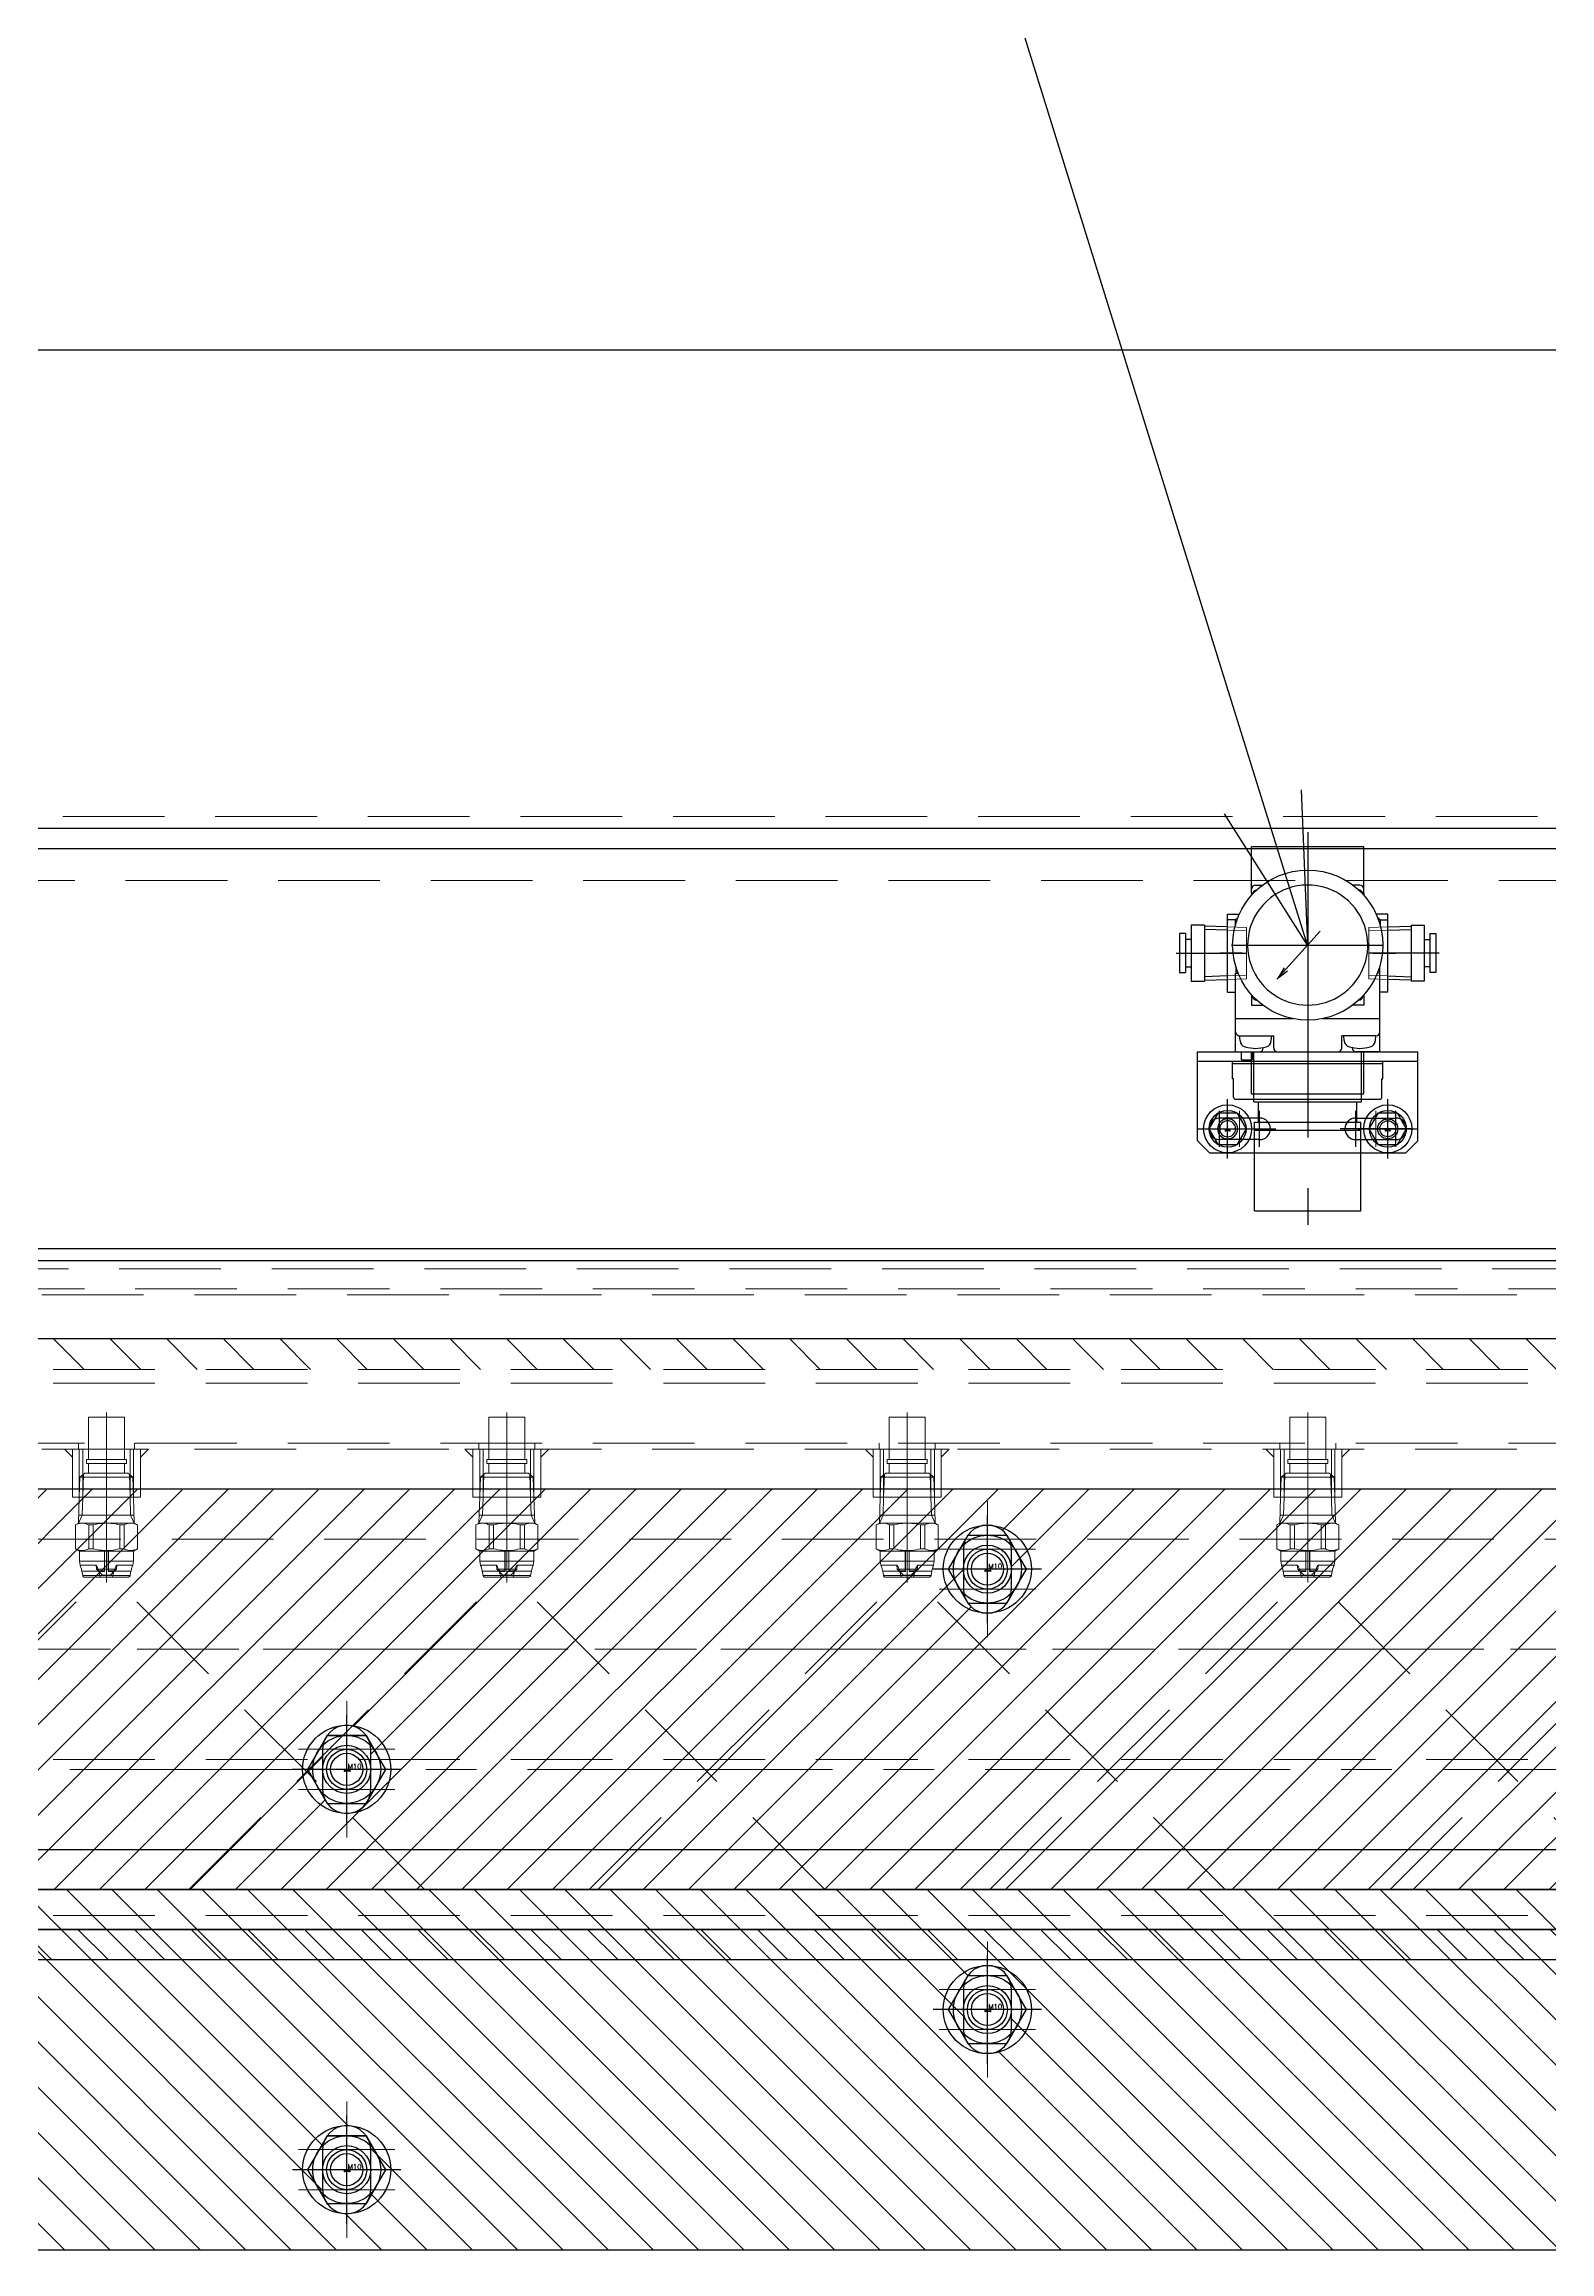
# Model space of a CAD drawing. Header units: millimetres. Extents: x -8731 to 85711, y -14522 to 31379.
# Drawn here: x 74987 to 75363, y 1697 to 2249 of the extents above; entities that cross this region are included whole.
import ezdxf
from ezdxf import colors
from ezdxf.entities.mleader import LeaderData, LeaderLine
from ezdxf.enums import TextEntityAlignment as Align
from ezdxf.math import Vec2, Vec3

# ---------------------------------------------------------------- set-up
doc = ezdxf.new("R2010")
doc.units = ezdxf.units.MM
doc.header["$LTSCALE"] = 4
doc.header["$PDMODE"] = 99
doc.header["$PDSIZE"] = 1
for name, pattern in [('CENTER2', [28.575, 19.05, -3.175, 3.175, -3.175]), ('HIDDEN', [9.525, 6.35, -3.175]), ('PHANTOM2', [31.75, 15.875, -3.175, 3.175, -3.175, 3.175, -3.175])]:
    doc.linetypes.add(name, pattern=pattern)
for name, color, linetype, lineweight in [('04_HIDDEN', 2, 'HIDDEN', 13), ('05_CENTER', 4, 'CENTER2', 13), ('06_PHANTOM', 2, 'PHANTOM2', 13), ('08_DIM', 3, 'Continuous', 13)]:
    doc.layers.add(name, color=color, linetype=linetype, lineweight=lineweight)
doc.layers.add('10_DRAFT', color=8, linetype='Continuous', lineweight=0, plot=False)
doc.styles.add('KSS_TXT', font='txt.shx', dxfattribs={"bigfont": 'extfont2.shx'})
doc.styles.add('KSS_TXT_L', font='txt.shx', dxfattribs={"height": 9, "bigfont": 'extfont2.shx'})
doc.styles.get("Standard").update_dxf_attribs({"font": 'txt.shx', "bigfont": 'extfont2.shx'})
doc.dimstyles.new('KSS_DIM', dxfattribs={"dimscale": 3, "dimtxt": 3, "dimasz": 2.5, "dimexe": 1.25, "dimexo": 0.625, "dimtad": 1, "dimdsep": 46, "dimtxsty": 'KSS_TXT', "dimblk": 'OPEN30', "dimcen": 0, "dimazin": 2, "dimtfac": 0.75, "dimtmove": 0, "dimatfit": 3, "dimldrblk": 'OPEN30', "dimfxl": 1, "dimtolj": 1, "dimarcsym": 0})
pattern_1 = [(45, (-37378.324, 1191.48), (-7.0710678, 7.0710678), [])]

# ---------------------------------------------------------------- blocks, each defined once
blk = doc.blocks.new('AM_BALLOON1')
at = {"transparency": 16777216}
blk.add_circle((0, 0), 5, dxfattribs=at)
blk.add_attdef('B_NUMBER', text='', height=3, dxfattribs=at).set_placement((0, 0), align=Align.MIDDLE_CENTER)
blk = doc.blocks.new('_OPEN')
at = {"color": 0, "linetype": 'ByBlock'}
for p, q in [((-1, 0.167), (0, 0)), ((0, 0), (-1, -0.167)), ((0, 0), (-1, 0))]:
    blk.add_line(p, q, dxfattribs=at)
blk = doc.blocks.new('A$C64445076_1_1_1')
at = {"color": 0}
for p, q in [((0, 3.12), (0, 25.2)), ((0, 25.2), (55, 25.2)), ((0, 22.9), (55, 22.9)), ((55, 3.12), (55, 25.2)), ((15.5, 8.7), (5.5, 8.7)), ((39.5, 8.7), (49.5, 8.7)), ((2.91, 0.09), (0.09, 2.91)), ((15.5, 3.3), (5.5, 3.3)), ((39.5, 3.3), (49.5, 3.3)), ((52.09, 0.09), (54.91, 2.91)), ((3.12, 0), (51.88, 0))]:
    blk.add_line(p, q, dxfattribs=at)
at = {"color": 0, "linetype": 'HIDDEN'}
for p, q in [((13.5, 22.9), (13.5, 25.2)), ((41.5, 22.9), (41.5, 25.2))]:
    blk.add_line(p, q, dxfattribs=at)
at = {"color": 0, "linetype": 'CENTER2'}
for p, q in [((1.5, 6), (19.5, 6)), ((5.5, 1.5), (5.5, 10.5)), ((15.5, 1.5), (15.5, 10.5)), ((53.4, 6), (35.6, 6)), ((39.5, 1.5), (39.5, 10.5)), ((49.5, 1.5), (49.5, 10.5))]:
    blk.add_line(p, q, dxfattribs=at)
at = {"color": 0}
for centre, radius, start, end in [((5.5, 6), 2.7, 90, 270.0001), ((15.5, 6), 2.7, 0, 90), ((15.5, 6), 2.7, 270, 0), ((39.5, 6), 2.7, 90, 180), ((39.5, 6), 2.7, 180, 270), ((49.5, 6), 2.7, 270, 90), ((0.3, 3.12), 0.3, 180.0013, 225.0009), ((3.12, 0.3), 0.3, 224.999, 269.9988), ((51.88, 0.3), 0.3, 269.9997, 314.9999), ((54.7, 3.12), 0.3, 314.9998, 359.9997)]:
    blk.add_arc(centre, radius, start, end, dxfattribs=at)
at = {"layer": '10_DRAFT', "linetype": 'CENTER2'}
for p, q in [((27.5, 22.9), (27.5, 25.2)), ((10.5, 1.5), (10.5, 10.5)), ((44.5, 1.5), (44.5, 10.5))]:
    blk.add_line(p, q, dxfattribs=at)
blk = doc.blocks.new('A$C13F35EBC_1_1_1')
at = {"color": 0}
for p, q in [((0, 9.5), (37.5, 9.5)), ((0, 5.08), (0, 9.5)), ((0, 8.9), (37.5, 8.9)), ((37.5, 5.08), (37.5, 9.5)), ((0.21, 5.08), (0, 5.08)), ((0.21, 0.5), (0.21, 5.08)), ((37.29, 5.08), (37.5, 5.08)), ((37.29, 0.5), (37.29, 5.08)), ((0.76, 0), (36.79, 0))]:
    blk.add_line(p, q, dxfattribs=at)
for centre, start, end in [((0.71, 0.5), 180, 269.9999), ((36.79, 0.5), 270, 0)]:
    blk.add_arc(centre, 0.5, start, end, dxfattribs=at)
at = {"layer": '10_DRAFT', "linetype": 'CENTER2'}
blk.add_line((18.75, 0), (18.75, 9.5), dxfattribs=at)
blk = doc.blocks.new('KQ2H06-02Sb_1_1_1')
at = {"color": 0}
for p, q in [((4.85, 12), (-4.85, 12)), ((-4.85, 12), (-4.85, 10.5)), ((4.85, 10.5), (4.85, 12)), ((-7, 9.1), (-7, 5.8)), ((7, 9.1), (-7, 9.1)), ((7, 5.8), (-7, 5.8)), ((-6.76, 5.8), (-6.58, 0)), ((-5.72, 0), (-5.9, 5.8)), ((4.85, 10.5), (-4.85, 10.5)), ((-3.4, 10.5), (-3.4, 9.1)), ((3.4, 9.1), (3.4, 10.5)), ((5.72, 0), (5.9, 5.8)), ((6.58, 0), (6.76, 5.8)), ((7, 5.8), (7, 9.1))]:
    blk.add_line(p, q, dxfattribs=at)
at = {"color": 0, "linetype": 'CENTER2'}
blk.add_line((0, 12.83), (0, -4.7), dxfattribs=at)
at = {"layer": '10_DRAFT'}
for p, q in [((-6.58, 0), (6.58, 0)), ((-5.58, -4.7), (-5.72, 0)), ((5.58, -4.7), (5.72, 0)), ((6.43, -4.7), (6.58, 0)), ((-6.58, 0), (-6.43, -4.7)), ((6.43, -4.7), (-6.43, -4.7))]:
    blk.add_line(p, q, dxfattribs=at)
blk = doc.blocks.new('AR20K-02BG-Bb_1_1_1')
at = {"color": 0}
for p, q in [((14, 51.2), (-14, 51.2)), ((-14, 39.7), (-14, 51.2)), ((14, 39.7), (14, 51.2)), ((-14, 39.7), (-14, 39.17)), ((-13, 41.7), (-11.25, 41.7)), ((13, 41.7), (11.25, 41.7)), ((14, 39.7), (14, 39.17)), ((-20, 34.45), (-17.07, 34.45)), ((-20, 14.95), (-20, 34.45)), ((-17.39, 33.71), (-18.09, 33.01)), ((20, 34.45), (17.07, 34.45)), ((17.39, 33.71), (18.09, 33.01)), ((20, 14.95), (20, 34.45)), ((-18.09, 33.01), (-20, 33.01)), ((-18.09, 33.01), (-18.08, 31.67)), ((-7.7, 18.16), (3.13, 30.17)), ((-7.7, 18.16), (3.13, 30.17)), ((18.09, 33.01), (18.08, 31.67)), ((18.09, 33.01), (20, 33.01)), ((-18, 19.7), (-17.39, 19.7)), ((-18, 0), (-18, 19.7)), ((-17.96, 21.32), (-17.94, 19.7)), ((18, 19.7), (17.39, 19.7)), ((17.96, 21.33), (17.95, 19.7)), ((18, 0), (18, 19.7)), ((-20, 14.95), (-18, 14.95)), ((-14, 14.23), (-14, 11.7)), ((-14, 11.7), (-11.25, 11.7)), ((14, 11.7), (11.25, 11.7)), ((14, 14.23), (14, 11.7)), ((20, 14.95), (18, 14.95)), ((-3.61, 8.3), (-18, 8.3)), ((18, 8.3), (3.61, 8.3)), ((-18, 0), (-12.12, 0)), ((-17, 4), (-8.5, 4)), ((-16.9, 2.84), (-17, 4)), ((-16.5, -2), (-16.5, 0)), ((-13.86, 0), (-13.86, -2)), ((-13.46, -10.5), (-13.46, 0)), ((-11.12, 1.09), (-11.12, 1)), ((-9.1, 2.84), (-9, 4)), ((-8.5, 1), (-8.5, 4)), ((-7.5, 0), (7.5, 0)), ((8.5, 1), (8.5, 4)), ((17, 4), (8.5, 4)), ((9.1, 2.84), (9, 4)), ((11.12, 1.21), (11.12, 1)), ((18, 0), (12.12, 0)), ((13.46, -10.5), (13.46, 0)), ((14, -10.5), (14, 0)), ((16.9, 2.84), (17, 4)), ((-16.5, -2), (-13.86, -2)), ((-14, -10.5), (-14, -2)), ((-14, -10.5), (14, -10.5)), ((-13.46, -12.5), (-13.46, -10.5)), ((13.46, -12.5), (13.46, -10.5)), ((-13.46, -12.5), (13.46, -12.5)), ((-12.25, -17.5), (-12.25, -12.5)), ((12.25, -17.5), (12.25, -12.5)), ((-13.25, -17.5), (13.25, -17.5)), ((-13.25, -39.7), (-13.25, -17.5)), ((-13.25, -19.5), (13.25, -19.5)), ((13.25, -39.7), (13.25, -17.5)), ((-13.25, -39.7), (13.25, -39.7))]:
    blk.add_line(p, q, dxfattribs=at)
at = {"color": 0, "linetype": 'CENTER2'}
for p, q in [((0, 54.87), (0, -43.19)), ((-16.27, 24.7), (-21.92, 24.7)), ((-19.03, 26.7), (18.93, 26.7)), ((16.27, 24.7), (21.92, 24.7))]:
    blk.add_line(p, q, dxfattribs=at)
at = {"color": 0}
blk.add_lwpolyline([(-5.91, 21.01), (-7.36, 18.53), (-5.04, 20.23)], dxfattribs=at)
blk.add_circle((0, 26.7), 18.75, dxfattribs=at)
for centre, radius, start, end in [((0, 26.7), 15, 0, 228.0796), ((-13, 40.7), 1, 90, 180), ((-12.75, 39.45), 1, 90, 180), ((12.75, 39.45), 1, 359.8597, 90), ((13, 40.7), 1, 0, 90), ((0, 26.7), 15, 311.9201, 360), ((-12.75, 13.95), 1, 180, 270), ((0, 26.7), 15, 228.0795, 235.0795), ((0, 26.7), 15, 235.0795, 304.9206), ((0, 26.7), 15, 304.9206, 311.9201), ((12.75, 13.95), 1, 270, 0), ((-17, 5), 1, 180, 270), ((-15.11, 2.99), 1.8, 185, 254.1191), ((-13, 10.4), 9.5, 254.1191, 270), ((-13, 10.4), 9.5, 270, 285.8809), ((-12.12, 1), 1, 270, 0), ((-10.89, 2.99), 1.8, 285.8809, 355), ((-7.5, 1), 1, 180, 270), ((7.5, 1), 1, 270, 0), ((10.89, 2.99), 1.8, 185, 254.1191), ((13, 10.4), 9.5, 254.1191, 270), ((12.12, 1), 1, 180, 270), ((13, 10.4), 9.5, 270, 285.8809), ((15.11, 2.99), 1.8, 285.8809, 355), ((17, 5), 1, 270, 0)]:
    blk.add_arc(centre, radius, start, end, dxfattribs=at)
at = {"color": 0, "rotation": 90}
blk.add_blockref('KQ2H06-02Sb_1_1_1', (-20, 24.7), dxfattribs=at)
at = {"color": 0, "xscale": -1, "rotation": 270}
blk.add_blockref('KQ2H06-02Sb_1_1_1', (20, 24.7), dxfattribs=at)
at = {"color": 0}
for name, p in [('A$C64445076_1_1_1', (-27.5, -25.2)), ('A$C13F35EBC_1_1_1', (-18.75, -11.8))]:
    blk.add_blockref(name, p, dxfattribs=at)
blk = doc.blocks.new('A$C6C943B69_1_1_1')
at = {"color": 0, "linetype": 'CENTER2'}
for p, q in [((0, -7.44), (0, 7.44)), ((-7.44, 0), (7.44, 0))]:
    blk.add_line(p, q, dxfattribs=at)
at = {"color": 0}
for p, q in [((-4.62, 0), (-2.31, 4)), ((-2.31, 4), (2.31, 4)), ((2.31, 4), (4.62, 0)), ((-2.31, -4), (-4.62, 0)), ((2.31, -4), (-2.31, -4)), ((4.62, 0), (2.31, -4))]:
    blk.add_line(p, q, dxfattribs=at)
for radius in [6, 4.6]:
    blk.add_circle((0, 0), radius, dxfattribs=at)
at = {"layer": '10_DRAFT', "style": 'KSS_TXT_L'}
blk.add_text('BT-M5', height=0.3, dxfattribs=at).set_placement((-0.7, -0.56))
blk = doc.blocks.new('A$C381A3D78_1_1_1')
at = {"color": 4}
blk.add_blockref('AR20K-02BG-Bb_1_1_1', (-20, 19.2), dxfattribs=at)
for p in [(-40, 0), (0, 0)]:
    blk.add_blockref('A$C6C943B69_1_1_1', p)
blk = doc.blocks.new('M5tz_1_1_1')
at = {"color": 0}
for radius in [2.5, 2.5, 2]:
    blk.add_circle((0, 0), radius, dxfattribs=at)
blk.add_circle((0, 0), 2)
at = {"layer": '05_CENTER'}
for p, q in [((5.06, 0), (-5.06, 0)), ((0, -5.06), (0, 5.06))]:
    blk.add_line(p, q, dxfattribs=at)
blk = doc.blocks.new('A$C07C31A19_1_1_1')
at = {"color": 0}
blk.add_lwpolyline([(-1000, 950), (1000, 950), (1000, 850), (-1000, 850)], close=True, dxfattribs=at)
at = {"layer": '04_HIDDEN'}
blk.add_line((-1000, 942), (1000, 942), dxfattribs=at)
at = {"xscale": -1}
blk.add_blockref('M5tz_1_1_1', (-420, 880), dxfattribs=at)
blk.add_blockref('M5tz_1_1_1', (-380, 880))
blk = doc.blocks.new('_Open30')
at = {"color": 0, "linetype": 'ByBlock', "lineweight": -2}
for p, q in [((-1, 0.268), (0, 0)), ((0, 0), (-1, -0.268)), ((0, 0), (-1, 0))]:
    blk.add_line(p, q, dxfattribs=at)
blk = doc.blocks.new('*D4655')
at = {"layer": '08_DIM', "color": 0, "lineweight": -2, "transparency": 16777216}
for p, q in [((74752.86, 1934.57), (74752.86, 2191.06)), ((76652.86, 1934.57), (76652.86, 2191.06)), ((74790.36, 2172.31), (76615.36, 2172.31))]:
    blk.add_line(p, q, dxfattribs=at)
at = {"layer": 'Defpoints', "color": 0, "transparency": 16777216}
for p in [(76652.86, 2172.31), (74752.86, 1925.19), (76652.86, 1925.19)]:
    blk.add_point(p, dxfattribs=at)
at = {"layer": '08_DIM', "color": 0, "lineweight": -2, "transparency": 16777216, "xscale": 37.5, "yscale": 37.5, "zscale": 37.5, "rotation": 180}
blk.add_blockref('_Open30', (74752.86, 2172.31), dxfattribs=at)
at = {"layer": '08_DIM', "color": 0, "lineweight": -2, "transparency": 16777216, "xscale": 37.5, "yscale": 37.5, "zscale": 37.5}
blk.add_blockref('_Open30', (76652.86, 2172.31), dxfattribs=at)
at = {"layer": '08_DIM', "color": 0, "transparency": 16777216, "char_height": 45, "attachment_point": 5, "style": 'KSS_TXT'}
for s, insert in [('\\A1;1900', (76120.91, 2204.18)), ('\\A1;(濾布幅)', (76120.91, 2140.43))]:
    blk.add_mtext(s, dxfattribs=dict(at, insert=insert))
blk = doc.blocks.new('A$C10D23A00_1_1_1')
at = {"color": 0}
for points in [[(-959, 30), (959, 30)], [(959, -30), (-959, -30)]]:
    blk.add_lwpolyline(points, dxfattribs=at)
at = {"layer": '05_CENTER'}
blk.add_line((1081.54, 0), (-1081.54, 0), dxfattribs=at)
blk = doc.blocks.new('A$C398827A2_1_1_1')
blk.add_blockref('A$C10D23A00_1_1_1', (1050, -60.5))
blk = doc.blocks.new('A$C762A3C0D_1_1')
blk.add_blockref('A$C398827A2_1_1_1', (0, -69.5))
blk = doc.blocks.new('A$C7E840582_1_1_1')
h = blk.add_hatch()
h.set_pattern_fill('_USER', color=3, scale=10, angle=45, pattern_type=0)
h.set_pattern_definition(pattern_1)
h.paths.add_polyline_path([(980, 69.9), (979, 69.9), (979, 77.5), (980, 76.5)])
h.paths.add_polyline_path([(979, 69.9), (-980, 69.9), (-980, 76.5), (-979, 77.5), (979, 77.5)])
h = blk.add_hatch()
h.set_pattern_fill('_USER', color=3, scale=10, angle=45, pattern_type=0)
h.set_pattern_definition(pattern_1)
h.paths.add_polyline_path([(979, -77.5), (980, -76.5), (980, -69.9), (979, -69.9)])
h.paths.add_polyline_path([(979, -69.9), (-980, -69.9), (-980, -76.5), (-979, -77.5), (979, -77.5)])
at = {"color": 0}
blk.add_lwpolyline([(-979, 77.5), (979, 77.5), (980, 76.5), (980, -76.5), (979, -77.5), (-979, -77.5), (-980, -76.5), (-980, 76.5)], close=True, dxfattribs=at)
at = {"layer": '04_HIDDEN'}
for p, q in [((-980, 69.9), (980, 69.9)), ((-980, 66.5), (980, 66.5)), ((-980, -66.5), (980, -66.5)), ((-980, -69.9), (980, -69.9))]:
    blk.add_line(p, q, dxfattribs=at)
for points in [[(-980, 27.5), (980, 27.5)], [(980, -27.5), (-980, -27.5)]]:
    blk.add_lwpolyline(points, dxfattribs=at)
at = {"layer": '05_CENTER'}
blk.add_line((-1232.35, 0), (1092.61, 0), dxfattribs=at)
blk = doc.blocks.new('A$C141724F6_1_1')
at = {"xscale": -1, "rotation": 180}
blk.add_blockref('A$C7E840582_1_1_1', (1050, -73), dxfattribs=at)
blk = doc.blocks.new('A$C28002627_1_1_1')
at = {"color": 0, "linetype": 'CENTER2'}
for p, q in [((0, -11.18), (0, 11.18)), ((-11.18, 0), (11.18, 0))]:
    blk.add_line(p, q, dxfattribs=at)
at = {"color": 0}
for p, q in [((-9.81, 0), (-4.91, 8.5)), ((-4.91, 8.5), (4.91, 8.5)), ((4.91, 8.5), (9.81, 0)), ((-4.91, -8.5), (-9.81, 0)), ((9.81, 0), (4.91, -8.5)), ((4.91, -8.5), (-4.91, -8.5))]:
    blk.add_line(p, q, dxfattribs=at)
at = {"layer": '10_DRAFT', "style": 'KSS_TXT_L'}
blk.add_text('BT-M10', height=0.3, dxfattribs=at).set_placement((-0.7, -0.54))
blk = doc.blocks.new('A$C11D0153E_1_1')
at = {"color": 0}
blk.add_lwpolyline([(27, -150), (2033, -150), (2035, -148), (2035, -3), (25, -3), (25, -148)], close=True, dxfattribs=at)
for centre in [(550, -80), (390, -130)]:
    blk.add_circle(centre, 6, dxfattribs=at)
at = {"layer": '04_HIDDEN'}
blk.add_line((2035, -5), (25, -5), dxfattribs=at)
at = {"layer": '05_CENTER'}
for p, q in [((550, -89.34), (550, -70.66)), ((559.34, -80), (540.66, -80)), ((390, -139.34), (390, -120.66)), ((399.34, -130), (380.66, -130))]:
    blk.add_line(p, q, dxfattribs=at)
at = {"layer": '04_HIDDEN'}
for p in [(550, -80), (390, -130)]:
    blk.add_blockref('A$C28002627_1_1_1', p, dxfattribs=at)
blk = doc.blocks.new('A$C46CA3476_1_1')
at = {"color": 0}
blk.add_lwpolyline([(-998, -20), (998, -20), (1000, -18), (1000, 68), (998, 70), (-998, 70), (-1000, 68), (-1000, -18)], close=True, dxfattribs=at)
for centre in [(-480, 50), (-640, 0)]:
    blk.add_circle(centre, 6, dxfattribs=at)
at = {"layer": '05_CENTER'}
for p, q in [((-480, 40.66), (-480, 59.34)), ((-470.66, 50), (-489.34, 50)), ((-640, -9.34), (-640, 9.34)), ((-630.66, 0), (-649.34, 0))]:
    blk.add_line(p, q, dxfattribs=at)
blk = doc.blocks.new('10b_2_1')
at = {"color": 0, "linetype": 'CENTER2'}
for p, q in [((0, -13.51), (0, 13.51)), ((13.51, 0), (-13.51, 0))]:
    blk.add_line(p, q, dxfattribs=at)
at = {"color": 0}
for p, q in [((-4.9, 8.49), (-9.8, 0)), ((-4.9, 8.49), (4.9, 8.49)), ((9.8, 0), (4.9, 8.49)), ((-9.8, 0), (-4.9, -8.49)), ((4.9, -8.49), (9.8, 0)), ((-4.9, -8.49), (4.9, -8.49))]:
    blk.add_line(p, q, dxfattribs=at)
for radius in [11, 8.49, 5, 4]:
    blk.add_circle((0, 0), radius, dxfattribs=at)
at = {"layer": '10_DRAFT', "style": 'KSS_TXT'}
blk.add_text('M10', height=1.25, dxfattribs=at).set_placement((0.26, 0.12))
blk = doc.blocks.new('A$C67362F98_1_1')
at = {"color": 0}
blk.add_lwpolyline([(1100, -20), (-1150, -20), (-1150, 20), (1100, 20)], close=True, dxfattribs=at)
at = {"color": 3}
for points in [[(-708.5, -20), (-710.5, -20), (-708.5, -22), (-708.5, -22)], [(-691.5, -20), (-689.5, -20), (-691.5, -22), (-691.5, -22)], [(-608.5, -20), (-610.5, -20), (-608.5, -22), (-608.5, -22)], [(-591.5, -20), (-589.5, -20), (-591.5, -22), (-591.5, -22)], [(-508.5, -20), (-510.5, -20), (-508.5, -22), (-508.5, -22)], [(-491.5, -20), (-489.5, -20), (-491.5, -22), (-491.5, -22)], [(-408.5, -20), (-410.5, -20), (-408.5, -22), (-408.5, -22)], [(-391.5, -20), (-389.5, -20), (-391.5, -22), (-391.5, -22)]]:
    blk.add_lwpolyline(points, close=True, dxfattribs=at)
for points in [[(-691.5, -20), (-691.5, -32), (-708.5, -32), (-708.5, -20)], [(-591.5, -20), (-591.5, -32), (-608.5, -32), (-608.5, -20)], [(-491.5, -20), (-491.5, -32), (-508.5, -32), (-508.5, -20)], [(-391.5, -20), (-391.5, -32), (-408.5, -32), (-408.5, -20)]]:
    blk.add_lwpolyline(points, close=True)
at = {"layer": '04_HIDDEN'}
for p, q in [((1100, 18.5), (-1150, 18.5)), ((-1150, -18.5), (1100, -18.5)), ((-707, -18.5), (-707, -20)), ((-706.77, -20), (-706.77, -32)), ((-705.91, -20), (-705.91, -32)), ((-694.09, -20), (-694.09, -32)), ((-693.23, -20), (-693.23, -32)), ((-693, -18.5), (-693, -20)), ((-607, -18.5), (-607, -20)), ((-606.77, -20), (-606.77, -32)), ((-605.91, -20), (-605.91, -32)), ((-594.09, -20), (-594.09, -32)), ((-593.23, -20), (-593.23, -32)), ((-593, -18.5), (-593, -20)), ((-507, -18.5), (-507, -20)), ((-506.77, -20), (-506.77, -32)), ((-505.91, -20), (-505.91, -32)), ((-494.09, -20), (-494.09, -32)), ((-493.23, -20), (-493.23, -32)), ((-493, -18.5), (-493, -20)), ((-407, -18.5), (-407, -20)), ((-406.77, -20), (-406.77, -32)), ((-405.91, -20), (-405.91, -32)), ((-394.09, -20), (-394.09, -32)), ((-393.23, -20), (-393.23, -32)), ((-393, -18.5), (-393, -20))]:
    blk.add_line(p, q, dxfattribs=at)
at = {"layer": '05_CENTER'}
for p, q in [((-700, -35.32), (-700, -16.28)), ((-600, -35.32), (-600, -16.28)), ((-500, -35.32), (-500, -16.28)), ((-400, -35.32), (-400, -16.28))]:
    blk.add_line(p, q, dxfattribs=at)
blk = doc.blocks.new('A$C3DF50A72_1_1')
at = {"color": 0}
for p, q in [((2.37, 4.5), (0, 4.5)), ((3.37, 4.5), (14, 4.5)), ((14, 4.5), (14, -4.5)), ((2.37, -4.5), (0, -4.5)), ((14, -4.5), (3.37, -4.5))]:
    blk.add_line(p, q, dxfattribs=at)
blk.add_lwpolyline([(2.37, 5), (3.37, 5), (3.37, -5), (2.37, -5)], close=True, dxfattribs=at)
at = {"layer": '05_CENTER', "color": 0}
blk.add_line((0, 0), (15.13, 0), dxfattribs=at)
blk = doc.blocks.new('1／4MVEP9010S303Wa_1_1')
at = {"color": 0}
for p, q in [((-19.58, 5.93), (-18.49, 6.13)), ((-19.58, 5.93), (-19.58, -5.93)), ((-15.99, 6.75), (-16.99, 6.57)), ((-13.49, 6.75), (-15.99, 6.75)), ((-15.99, 6.75), (-15.99, -6.75)), ((-12.91, 7.75), (-13.49, 6.75)), ((-13.49, 6.75), (-13.49, -6.75)), ((-6.94, 7.75), (-12.91, 7.75)), ((-12.91, 7.75), (-12.91, 7.73)), ((-12.91, 7.73), (-6.94, 7.73)), ((-6.49, 6.97), (-6.94, 7.75)), ((-6.94, 7.75), (-6.94, 7.73)), ((-6.49, 6.97), (-6.49, -6.97)), ((-4.49, 6.05), (-6.49, 6.97)), ((0, 6.77), (-6.49, 6.97)), ((-4.49, -6.91), (-4.49, 6.91)), ((0, 5.91), (-4.49, 6.05)), ((-19.99, 5.42), (-19.99, -5.42)), ((-6.94, 4.4), (-12.91, 4.4)), ((-12.91, 4.4), (-12.91, 3.33)), ((-12.91, 3.33), (-6.94, 3.33)), ((-6.94, 4.4), (-6.94, 3.33)), ((-6.94, -3.33), (-12.91, -3.33)), ((-12.91, -3.33), (-12.91, -4.4)), ((-12.91, -4.4), (-6.94, -4.4)), ((-6.94, -3.33), (-6.94, -4.4)), ((-18.49, -6.13), (-19.58, -5.93)), ((-16.99, -6.57), (-15.99, -6.75)), ((-15.99, -6.75), (-13.49, -6.75)), ((-13.49, -6.75), (-12.91, -7.75)), ((-6.94, -7.73), (-12.91, -7.73)), ((-12.91, -7.73), (-12.91, -7.75)), ((-12.91, -7.75), (-6.94, -7.75)), ((-6.94, -7.75), (-6.49, -6.97)), ((-6.94, -7.73), (-6.94, -7.75)), ((-4.49, -6.05), (-6.49, -6.97)), ((-6.49, -6.97), (0, -6.77)), ((0, -5.91), (-4.49, -6.05))]:
    blk.add_line(p, q, dxfattribs=at)
for points in [[(-19.58, 5.93), (-19.66, 5.91), (-19.75, 5.87), (-19.81, 5.82), (-19.87, 5.75), (-19.92, 5.68), (-19.96, 5.6), (-19.98, 5.52), (-19.99, 5.43), (-19.99, 5.42)], [(-18.49, 6.13), (-18.24, 6.18), (-17.99, 6.24), (-17.76, 6.3), (-17.54, 6.37), (-17.36, 6.43), (-17.28, 6.46), (-17.2, 6.49), (-17.09, 6.53), (-17.05, 6.55), (-17.02, 6.56), (-16.99, 6.57), (-16.99, 6.57)], [(-12.91, 4.4), (-13.07, 4.74), (-13.19, 5.08), (-13.28, 5.42), (-13.33, 5.78), (-13.34, 6.13), (-13.32, 6.49), (-13.26, 6.8), (-13.17, 7.11), (-13.05, 7.42), (-12.91, 7.73)], [(-6.94, 7.73), (-6.79, 7.39), (-6.66, 7.05), (-6.57, 6.7), (-6.52, 6.35), (-6.51, 5.99), (-6.54, 5.64), (-6.6, 5.33), (-6.68, 5.02), (-6.8, 4.71), (-6.94, 4.4)], [(-12.91, -3.33), (-13.04, -2.77), (-13.15, -2.21), (-13.23, -1.65), (-13.3, -1.08), (-13.34, -0.5), (-13.35, 0.07), (-13.33, 0.62), (-13.29, 1.16), (-13.23, 1.7), (-13.14, 2.25), (-13.04, 2.79), (-12.91, 3.33)], [(-6.94, 3.33), (-6.81, 2.77), (-6.71, 2.21), (-6.62, 1.65), (-6.56, 1.08), (-6.52, 0.5), (-6.51, -0.08), (-6.52, -0.62), (-6.56, -1.16), (-6.63, -1.7), (-6.71, -2.25), (-6.82, -2.79), (-6.94, -3.33)], [(-19.99, -5.42), (-19.98, -5.53), (-19.95, -5.62), (-19.91, -5.7), (-19.86, -5.77), (-19.79, -5.83), (-19.72, -5.88), (-19.64, -5.91), (-19.58, -5.93)], [(-12.91, -7.73), (-13.07, -7.39), (-13.19, -7.05), (-13.28, -6.7), (-13.33, -6.35), (-13.34, -5.99), (-13.32, -5.64), (-13.26, -5.33), (-13.17, -5.02), (-13.05, -4.71), (-12.91, -4.4)], [(-6.94, -4.4), (-6.79, -4.74), (-6.66, -5.08), (-6.57, -5.42), (-6.52, -5.78), (-6.51, -6.13), (-6.54, -6.49), (-6.6, -6.8), (-6.68, -7.11), (-6.8, -7.42), (-6.94, -7.73)], [(-16.99, -6.57), (-17, -6.57), (-17.05, -6.55), (-17.14, -6.52), (-17.25, -6.47), (-17.4, -6.42), (-17.59, -6.36), (-17.8, -6.29), (-18.04, -6.23), (-18.3, -6.17), (-18.49, -6.13)]]:
    blk.add_lwpolyline(points, dxfattribs=at)
at = {"layer": '04_HIDDEN', "color": 0}
for p, q in [((-18.49, 1.89), (-18.49, 6.13)), ((-16.99, 2.6), (-16.99, 6.57)), ((-18.49, 1.89), (-19.99, 1.54)), ((-19.49, 0.98), (-18.59, 1.89)), ((-19.49, 0.98), (-19.49, -0.98)), ((-18.59, 0.46), (-18.59, 1.89)), ((-13.49, 0.46), (-18.59, 0.46)), ((-17.99, 2.5), (-18.39, 2.1)), ((-18.39, 0.5), (-18.39, 2.1)), ((-13.49, 0.5), (-18.39, 0.5)), ((-16.99, 2.6), (-17.99, 2.5)), ((-17.99, 2.5), (-17.99, -2.5)), ((-17.96, 2.07), (-17.99, 2.06)), ((-17.96, 2.07), (-17.96, -2.07)), ((-19.99, -1.54), (-18.49, -1.89)), ((-18.59, -1.89), (-19.49, -0.98)), ((-13.49, -0.46), (-18.59, -0.46)), ((-18.59, -1.89), (-18.59, -0.46)), ((-18.49, -6.13), (-18.49, -1.89)), ((-18.39, -0.5), (-13.49, -0.5)), ((-18.39, -2.1), (-18.39, -0.5)), ((-18.39, -2.1), (-17.99, -2.5)), ((-17.96, -2.07), (-17.99, -2.06)), ((-17.99, -2.5), (-16.99, -2.6)), ((-16.99, -6.57), (-16.99, -2.6))]:
    blk.add_line(p, q, dxfattribs=at)
for points in [[(-18.59, 1.89), (-18.52, 1.96), (-18.45, 2.03), (-18.41, 2.07), (-18.4, 2.09), (-18.39, 2.1)], [(-18.39, 0.5), (-18.39, 0.5), (-18.41, 0.49), (-18.44, 0.48), (-18.49, 0.47), (-18.55, 0.46), (-18.59, 0.46)], [(-17.99, 2.06), (-18.23, 1.97), (-18.36, 1.93), (-18.49, 1.89)], [(-16.99, 2.6), (-17, 2.6), (-17.03, 2.57), (-17.09, 2.53), (-17.18, 2.47), (-17.3, 2.4), (-17.45, 2.31), (-17.63, 2.22), (-17.79, 2.14), (-17.96, 2.07)], [(-18.59, -0.46), (-18.53, -0.46), (-18.47, -0.47), (-18.43, -0.49), (-18.4, -0.5), (-18.39, -0.5)], [(-18.39, -2.1), (-18.39, -2.1), (-18.4, -2.09), (-18.41, -2.08), (-18.45, -2.04), (-18.52, -1.96), (-18.59, -1.89)], [(-18.49, -1.89), (-18.36, -1.93), (-18.24, -1.96), (-18.11, -2.01), (-17.99, -2.06)], [(-17.96, -2.07), (-17.74, -2.17), (-17.53, -2.27), (-17.34, -2.38), (-17.26, -2.43), (-17.18, -2.47), (-17.09, -2.53), (-17.02, -2.58), (-16.99, -2.6), (-16.99, -2.6)]]:
    blk.add_lwpolyline(points, dxfattribs=at)
at = {"layer": '05_CENTER', "color": 0}
blk.add_line((-21.29, 0), (6.01, 0), dxfattribs=at)
at = {"layer": '10_DRAFT'}
for p, q in [((0, 6.77), (0, -6.77)), ((5.01, 6.61), (0, 6.77)), ((5.73, 5.73), (0, 5.91)), ((6.01, 5.39), (5.01, 6.61)), ((5.01, 6.61), (5.01, -6.61)), ((6.01, 5.39), (6.01, -5.39)), ((6.01, 5.38), (6.01, -5.38)), ((5.01, -6.61), (6.01, -5.39)), ((5.73, -5.73), (0, -5.91)), ((0, -6.77), (5.01, -6.61))]:
    blk.add_line(p, q, dxfattribs=at)
blk.add_blockref('A$C3DF50A72_1_1', (6.01, 0), dxfattribs=at)
blk = doc.blocks.new('A$C0C3B4FB7_1_1')
at = {"color": 4}
for p, q in [((-779.41, -110), (-700, -30.59)), ((-620.59, -110), (-700, -30.59)), ((-679.41, -110), (-600, -30.59)), ((-520.59, -110), (-600, -30.59)), ((-579.41, -110), (-500, -30.59)), ((-420.59, -110), (-500, -30.59)), ((-479.41, -110), (-400, -30.59)), ((-320.59, -110), (-400, -30.59)), ((-379.41, -110), (-300, -30.59))]:
    blk.add_line(p, q, dxfattribs=at)
blk.add_blockref('A$C67362F98_1_1', (0, 20))
at = {"color": 4, "rotation": 90}
for p in [(-700, -12), (-600, -12), (-500, -12), (-400, -12)]:
    blk.add_blockref('1／4MVEP9010S303Wa_1_1', p, dxfattribs=at)
blk = doc.blocks.new('A$C75D40B34_1_1')
h = blk.add_hatch()
h.set_pattern_fill('_USER', color=3, scale=8, angle=45, pattern_type=0)
h.set_pattern_definition([(45, (8933.499, 6951.158), (-5.656854, 5.656854), [])])
h.paths.add_polyline_path([(-998, 70), (-1000, 68), (-1000, -28), (-998, -30), (998, -30), (1000, -28), (1000, 68), (998, 70)])
h.paths.add_polyline_path([(-954, 5), (-954, -5, -1), (-966, -5), (-966, 5, -1)], flags=16)
h.paths.add_polyline_path([(-806, 45), (-806, 55, -1), (-794, 55), (-794, 45, -1)], flags=16)
h.paths.add_polyline_path([(-634, 5), (-634, -5, -1), (-646, -5), (-646, 5, -1)], flags=16)
h.paths.add_polyline_path([(-486, 45), (-486, 55, -1), (-474, 55), (-474, 45, -1)], flags=16)
h.paths.add_polyline_path([(-326, 5, -1), (-314, 5), (-314, -5, -1), (-326, -5)], flags=16)
h.paths.add_polyline_path([(-166, 45), (-166, 55, -1), (-154, 55), (-154, 45, -1)], flags=16)
h.paths.add_polyline_path([(-6, 5, -1), (6, 5), (6, -5, -1), (-6, -5)], flags=16)
h.paths.add_polyline_path([(154, 45), (154, 55, -1), (166, 55), (166, 45, -1)], flags=16)
h.paths.add_polyline_path([(314, 5, -1), (326, 5), (326, -5, -1), (314, -5)], flags=16)
h.paths.add_polyline_path([(474, 45), (474, 55, -1), (486, 55), (486, 45, -1)], flags=16)
h.paths.add_polyline_path([(634, 5, -1), (646, 5), (646, -5, -1), (634, -5)], flags=16)
h.paths.add_polyline_path([(794, 45), (794, 55, -1), (806, 55), (806, 45, -1)], flags=16)
h.paths.add_polyline_path([(954, 5, -1), (966, 5), (966, -5, -1), (954, -5)], flags=16)
at = {"color": 0}
blk.add_lwpolyline([(-998, -30), (998, -30), (1000, -28), (1000, 68), (998, 70), (-998, 70), (-1000, 68), (-1000, -28)], close=True, dxfattribs=at)
for points in [[(-486, 55), (-486, 45, 1), (-474, 45), (-474, 55, 1)], [(-646, 5), (-646, -5, 1), (-634, -5), (-634, 5, 1)]]:
    blk.add_lwpolyline(points, format="xyb", close=True, dxfattribs=at)
at = {"layer": '05_CENTER'}
for p, q in [((-480, 33), (-480, 67)), ((-492, 55), (-468, 55)), ((-492, 50), (-468, 50)), ((-492, 45), (-468, 45)), ((-640, -17), (-640, 17)), ((-652, 5), (-628, 5)), ((-652, 0), (-628, 0)), ((-652, -5), (-628, -5))]:
    blk.add_line(p, q, dxfattribs=at)
blk = doc.blocks.new('A$C433F3B64_1_1')
at = {"color": 0}
blk.add_lwpolyline([(-1200, 60), (1200, 60), (1200, -60), (-1200, -60)], close=True, dxfattribs=at)
for centre in [(-480, 40), (-640, 0)]:
    blk.add_circle(centre, 6, dxfattribs=at)
at = {"layer": '05_CENTER'}
for p, q in [((-480, 30.66), (-480, 49.34)), ((-470.66, 40), (-489.34, 40)), ((-640, -9.34), (-640, 9.34)), ((-630.66, 0), (-649.34, 0))]:
    blk.add_line(p, q, dxfattribs=at)
at = {"layer": '04_HIDDEN'}
for p in [(-480, 40), (-640, 0)]:
    blk.add_blockref('A$C28002627_1_1_1', p, dxfattribs=at)
blk = doc.blocks.new('A$C4E6B2AD6_1_1')
h = blk.add_hatch()
h.set_pattern_fill('_USER', color=3, scale=8, angle=135, pattern_type=0)
h.set_pattern_definition([(135, (9279.8095, 5252.723), (-5.656854, -5.656854), [])])
h.paths.add_polyline_path([(-998, 70), (-1000, 68), (-1000, -18), (-998, -20), (998, -20), (1000, -18), (1000, 68), (998, 70)])
h.paths.add_polyline_path([(-954, 5), (-954, -5, -1), (-966, -5), (-966, 5, -1)], flags=16)
h.paths.add_polyline_path([(-806, 35), (-806, 45, -1), (-794, 45), (-794, 35, -1)], flags=16)
h.paths.add_polyline_path([(-634, 5), (-634, -5, -1), (-646, -5), (-646, 5, -1)], flags=16)
h.paths.add_polyline_path([(-486, 35), (-486, 45, -1), (-474, 45), (-474, 35, -1)], flags=16)
h.paths.add_polyline_path([(-314, 5), (-314, -5, -1), (-326, -5), (-326, 5, -1)], flags=16)
h.paths.add_polyline_path([(-166, 35), (-166, 45, -1), (-154, 45), (-154, 35, -1)], flags=16)
h.paths.add_polyline_path([(6, 5), (6, -5, -1), (-6, -5), (-6, 5, -1)], flags=16)
h.paths.add_polyline_path([(154, 35), (154, 45, -1), (166, 45), (166, 35, -1)], flags=16)
h.paths.add_polyline_path([(314, 5, -1), (326, 5), (326, -5, -1), (314, -5)], flags=16)
h.paths.add_polyline_path([(474, 35), (474, 45, -1), (486, 45), (486, 35, -1)], flags=16)
h.paths.add_polyline_path([(634, 5, -1), (646, 5), (646, -5, -1), (634, -5)], flags=16)
h.paths.add_polyline_path([(794, 35), (794, 45, -1), (806, 45), (806, 35, -1)], flags=16)
h.paths.add_polyline_path([(954, 5, -1), (966, 5), (966, -5, -1), (954, -5)], flags=16)
at = {"color": 0}
blk.add_lwpolyline([(-998, -20), (998, -20), (1000, -18), (1000, 68), (998, 70), (-998, 70), (-1000, 68), (-1000, -18)], close=True, dxfattribs=at)
for points in [[(-486, 45), (-486, 35, 1), (-474, 35), (-474, 45, 1)], [(-646, 5), (-646, -5, 1), (-634, -5), (-634, 5, 1)]]:
    blk.add_lwpolyline(points, format="xyb", close=True, dxfattribs=at)
at = {"layer": '05_CENTER'}
for p, q in [((-480, 23), (-480, 57)), ((-492, 45), (-468, 45)), ((-492, 40), (-468, 40)), ((-492, 35), (-468, 35)), ((-640, -17), (-640, 17)), ((-652, 5), (-628, 5)), ((-652, 0), (-628, 0)), ((-652, -5), (-628, -5))]:
    blk.add_line(p, q, dxfattribs=at)
blk = doc.blocks.new('A$C01A747DA_1_1')
at = {"color": 0}
blk.add_lwpolyline([(-998, -20), (998, -20), (1000, -18), (1000, 58), (998, 60), (-998, 60), (-1000, 58), (-1000, -18)], close=True, dxfattribs=at)
for centre in [(-480, 40), (-640, 0)]:
    blk.add_circle(centre, 6, dxfattribs=at)
at = {"layer": '05_CENTER'}
for p, q in [((-480, 30.66), (-480, 49.34)), ((-470.66, 40), (-489.34, 40)), ((-640, -9.34), (-640, 9.34)), ((-630.66, 0), (-649.34, 0))]:
    blk.add_line(p, q, dxfattribs=at)
blk = doc.blocks.new('A$C745B7B9E_1_1')
at = {"layer": '06_PHANTOM', "color": 6}
blk.add_line((-2000, 30), (-100, 30), dxfattribs=at)
for name, p in [('A$C11D0153E_1_1', (-2080, 190)), ('A$C46CA3476_1_1', (-1050, 60)), ('10b_2_1', (-1530, 110)), ('10b_2_1', (-1690, 60)), ('A$C433F3B64_1_1', (-1050, -40)), ('A$C01A747DA_1_1', (-1050, -40)), ('10b_2_1', (-1530, 0)), ('10b_2_1', (-1690, -40))]:
    blk.add_blockref(name, p)
at = {"color": 3}
for name, p in [('A$C75D40B34_1_1', (-1050, 60)), ('A$C4E6B2AD6_1_1', (-1050, -40))]:
    blk.add_blockref(name, p, dxfattribs=at)
at = {"layer": '04_HIDDEN'}
blk.add_blockref('A$C0C3B4FB7_1_1', (-1050, 140), dxfattribs=at)

msp = doc.modelspace()

# ---------------------------------------------------------------- linework, layer by layer
at = {"color": 0}
msp.add_line((75969.86228, 2052.69256), (74875.86228, 2052.69256), dxfattribs=at)
at = {"layer": '04_HIDDEN'}
msp.add_line((75969.86228, 2055.69256), (74875.86228, 2055.69256), dxfattribs=at)
at = {"layer": '06_PHANTOM'}
msp.add_line((74869.86228, 2047.69256), (75975.86228, 2047.69256), dxfattribs=at)
at = {"layer": '06_PHANTOM', "color": 6}
msp.add_lwpolyline([(74752.86232, 1925.19256), (76652.86232, 1925.19256), (76652.86232, 1310.59256), (74752.86232, 1310.59256)], close=True, dxfattribs=at)

# ---------------------------------------------------------------- block references
for name, p in [('A$C07C31A19_1_1_1', (75702.86232, 1097.69256)), ('A$C381A3D78_1_1_1', (75322.86227, 1977.69256)), ('A$C745B7B9E_1_1', (76752.86232, 1757.69257)), ('A$C141724F6_1_1', (74652.86232, 1920.69256))]:
    msp.add_blockref(name, p)
at = {"layer": '04_HIDDEN'}
msp.add_blockref('A$C762A3C0D_1_1', (74652.86232, 1947.69256), dxfattribs=at)

# ---------------------------------------------------------------- dimensions: what is measured, and where the dimension line sits
at = {"layer": '08_DIM'}
dim = msp.add_linear_dim(base=(76652.86232, 2172.30891), p1=(74752.86232, 1925.19256), p2=(76652.86232, 1925.19256), dimstyle='KSS_DIM', override={"dimscale": 15, "dimpost": '\\X(濾布幅)'}, dxfattribs=at)
dim.commit()
dim.dimension.update_dxf_attribs({"geometry": '*D4655', "text_midpoint": (76120.91059, 2172.30891), "dimtype": 160})

# ---------------------------------------------------------------- leaders
ml = msp.add_multileader_block('Standard', dxfattribs=at)
ml.set_content('AM_BALLOON1', color=256, scale=15)
ml.set_attribute('B_NUMBER', 'C', width=0)
ml.set_leader_properties(color=256, linetype='ByLayer', lineweight=-1)
ml.set_arrow_properties(name='OPEN')
ml.build(insert=Vec2(0, 0))
ml.multileader.update_dxf_attribs({"leader_type": 0, "has_dogleg": 0, "text_right_attachment_type": 6, "dogleg_length": 0, "arrow_head_size": 30, "scale": 15, "block_connection_type": 1})
ctx = ml.context
ctx.base_point, ctx.scale, ctx.char_height, ctx.arrow_head_size, ctx.landing_gap_size, ctx.plane_origin = Vec3(75922.97109, 3336.04157), 15, 60, 30, 30, Vec3(75922.97109, 3336.04157)
ctx.right_attachment, ctx.attachment_type = 6, 1
notes = []
notes.append((ctx, [(0, (0, 0, 0), (0, 0), (1, 0), 1, [])]))
ctx.block.insert = Vec3(75922.97109, 3336.04157)
at = {"layer": '08_DIM', "color": 4}
ml = msp.add_multileader_mtext('Standard', dxfattribs=at)
ml.set_content('レギュレータ(SMC)\\PAR20K-02BG-D -1個', color=4)
ml.set_leader_properties()
ml.set_arrow_properties(name='OPEN30')
ml.build(insert=Vec2(0, 0))
ml.multileader.update_dxf_attribs({"text_left_attachment_type": 6, "text_right_attachment_type": 6, "dogleg_length": 0.36, "arrow_head_size": 37.5, "scale": 6})
ctx = ml.context
ctx.base_point, ctx.scale, ctx.char_height, ctx.arrow_head_size, ctx.landing_gap_size, ctx.plane_origin = Vec3(74231.19063, 3060.25202), 6, 45, 37.5, 30, Vec3(76340.04709, 2690.35599)
ctx.left_attachment, ctx.right_attachment, ctx.text_align_type = 6, 6, 2
notes.append((ctx, [(0, (1, 1, 0), (74980.35063, 3060.25202), (-1, 0), 2.16, [(0, [(75302.80859, 2023.59275)], 0, [])])]))
ctx.mtext.insert, ctx.mtext.alignment, ctx.mtext.flow_direction = Vec3(74948.19063, 3114.25202), 3, 5
at = {"layer": '08_DIM'}
ml = msp.add_multileader_block('Standard', dxfattribs=at)
ml.set_content('AM_BALLOON1', color=256, scale=15)
ml.set_attribute('B_NUMBER', 'G', width=0)
ml.set_leader_properties(color=256, linetype='ByLayer', lineweight=-1)
ml.set_arrow_properties(name='OPEN')
ml.build(insert=Vec2(0, 0))
ml.multileader.update_dxf_attribs({"leader_type": 0, "has_dogleg": 0, "text_right_attachment_type": 6, "dogleg_length": 0, "arrow_head_size": 30, "scale": 15, "block_connection_type": 1})
ctx = ml.context
ctx.base_point, ctx.scale, ctx.char_height, ctx.arrow_head_size, ctx.landing_gap_size, ctx.plane_origin = Vec3(77538.8127, 2880.80037), 15, 60, 30, 30, Vec3(77538.8127, 2880.80037)
ctx.right_attachment, ctx.attachment_type = 6, 1
notes.append((ctx, [(0, (0, 0, 0), (0, 0), (1, 0), 1, [])]))
ctx.block.insert = Vec3(77538.8127, 2880.80037)
ml = msp.add_multileader_block('Standard', dxfattribs=at)
ml.set_content('AM_BALLOON1', color=256, scale=15)
ml.set_attribute('B_NUMBER', 'H', width=0)
ml.set_leader_properties(color=256, linetype='ByLayer', lineweight=-1)
ml.set_arrow_properties(name='OPEN')
ml.build(insert=Vec2(0, 0))
ml.multileader.update_dxf_attribs({"leader_type": 0, "has_dogleg": 0, "text_right_attachment_type": 6, "dogleg_length": 0, "arrow_head_size": 30, "scale": 15, "block_connection_type": 1})
ctx = ml.context
ctx.base_point, ctx.scale, ctx.char_height, ctx.arrow_head_size, ctx.landing_gap_size, ctx.plane_origin = Vec3(77409.17981, 2739.35861), 15, 60, 30, 30, Vec3(77409.17981, 2739.35861)
ctx.right_attachment, ctx.attachment_type = 6, 1
notes.append((ctx, [(0, (0, 0, 0), (0, 0), (1, 0), 1, [])]))
ctx.block.insert = Vec3(77409.17981, 2739.35861)
ml = msp.add_multileader_block('Standard', dxfattribs=at)
ml.set_content('AM_BALLOON1', color=256, scale=15)
ml.set_attribute('B_NUMBER', 'I', width=0)
ml.set_leader_properties(color=256, linetype='ByLayer', lineweight=-1)
ml.set_arrow_properties(name='OPEN')
ml.build(insert=Vec2(0, 0))
ml.multileader.update_dxf_attribs({"leader_type": 0, "has_dogleg": 0, "text_right_attachment_type": 6, "dogleg_length": 0, "arrow_head_size": 30, "scale": 15, "block_connection_type": 1})
ctx = ml.context
ctx.base_point, ctx.scale, ctx.char_height, ctx.arrow_head_size, ctx.landing_gap_size, ctx.plane_origin = Vec3(77551.89496, 2589.59678), 15, 60, 30, 30, Vec3(77551.89496, 2589.59678)
ctx.right_attachment, ctx.attachment_type = 6, 1
notes.append((ctx, [(0, (0, 0, 0), (0, 0), (1, 0), 1, [])]))
ctx.block.insert = Vec3(77551.89496, 2589.59678)
ml = msp.add_multileader_block('Standard', dxfattribs=at)
ml.set_content('AM_BALLOON1', color=256, scale=6.25)
ml.set_attribute('B_NUMBER', '120', width=0)
ml.set_leader_properties(color=256, linetype='ByLayer', lineweight=-1)
ml.set_arrow_properties(name='OPEN')
ml.build(insert=Vec2(0, 0))
ml.multileader.update_dxf_attribs({"leader_type": 0, "has_dogleg": 0, "text_right_attachment_type": 6, "dogleg_length": 0, "arrow_head_size": 12.5, "scale": 2.5, "block_connection_type": 1})
ctx = ml.context
ctx.base_point, ctx.scale, ctx.char_height, ctx.arrow_head_size, ctx.landing_gap_size, ctx.plane_origin = Vec3(82283.06772, 2548.57113), 2.5, 25, 12.5, 12.5, Vec3(82283.06772, 2548.57113)
ctx.right_attachment, ctx.attachment_type = 6, 1
notes.append((ctx, [(0, (0, 0, 0), (0, 0), (1, 0), 1, [])]))
ctx.block.insert = Vec3(82283.06772, 2548.57113)
for ctx, leaders in notes:
    for number, flags, end, landing, length, lines in leaders:
        leader = LeaderData()
        leader.index, (leader.has_last_leader_line, leader.has_dogleg_vector, leader.attachment_direction) = number, flags
        leader.last_leader_point, leader.dogleg_vector, leader.dogleg_length = Vec3(end), Vec3(landing), length
        for number, points, colour, breaks in lines:
            line = LeaderLine()
            line.index, line.vertices, line.color, line.breaks = number, Vec3.list(points), colors.encode_raw_color(colour), breaks
            leader.lines.append(line)
        ctx.leaders.append(leader)

doc.saveas('drawing.dxf')
